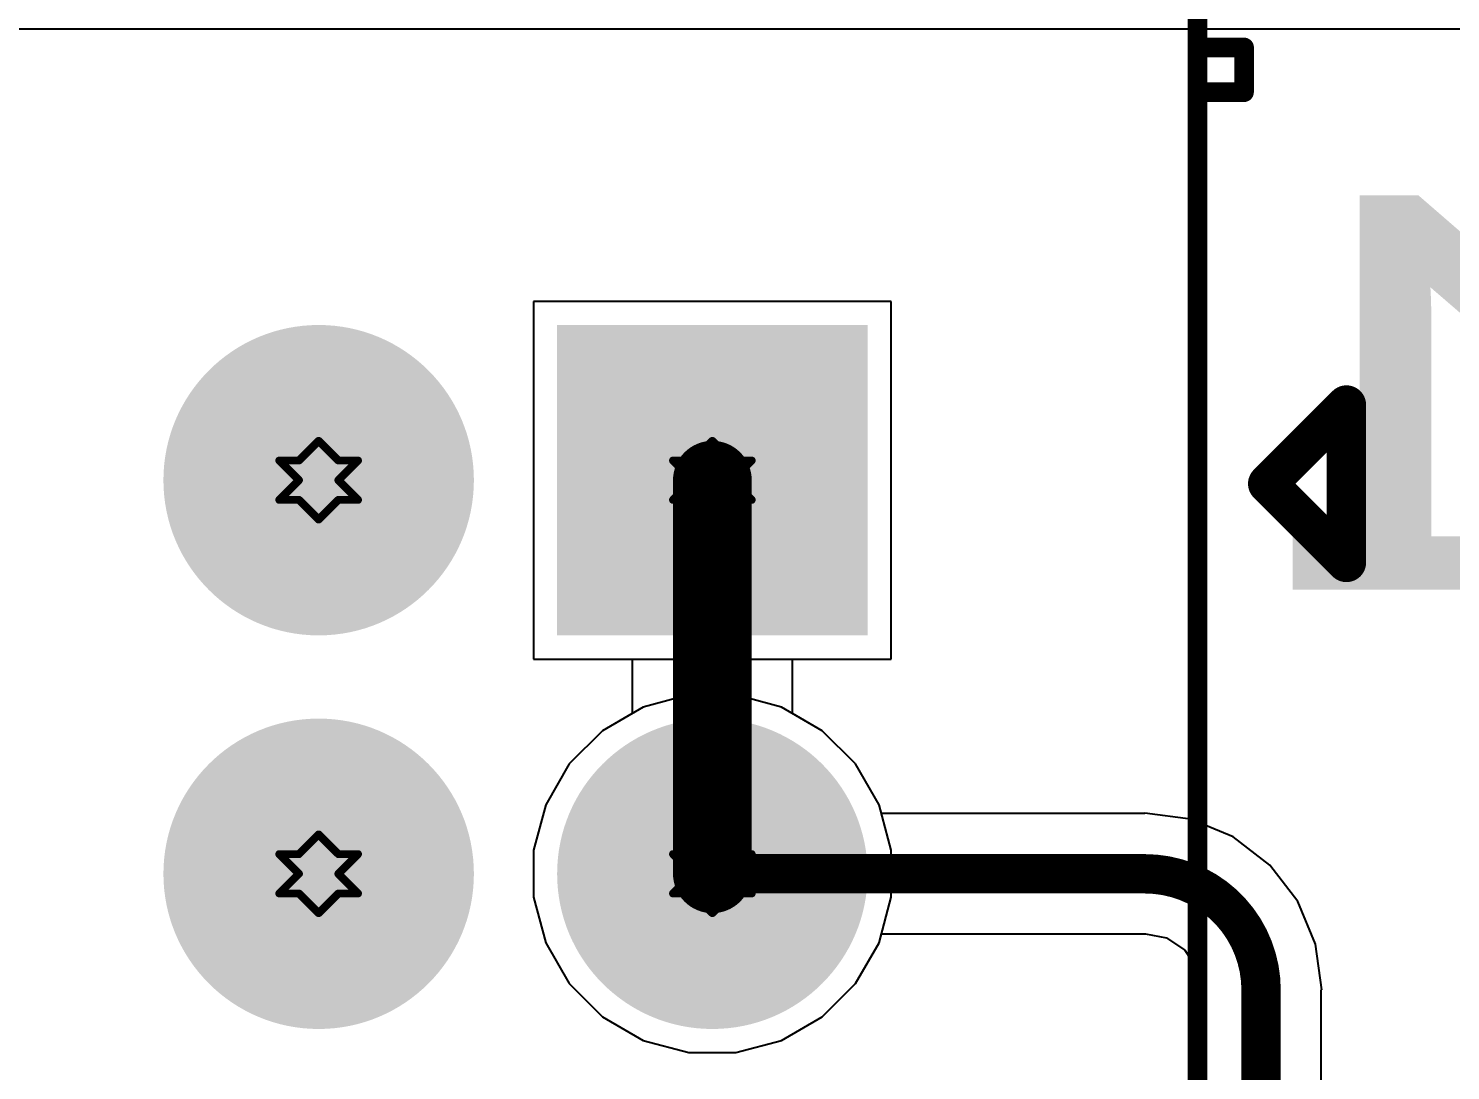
# Model space of a CAD drawing. Header units: inches. Extents: x -0.1 to 10.2, y 0 to 6.5.
# Drawn here: x 0.3562 to 0.7174, y 2.5654 to 2.8301 of the extents above; entities that cross this region are included whole.
import ezdxf

# ---------------------------------------------------------------- set-up
doc = ezdxf.new("R2010")
doc.units = ezdxf.units.IN
doc.header["$MEASUREMENT"] = 0
for name, color, linetype in [('Bottom Layer', 5, 'Continuous'), ('Bottom Overlay', 54, 'Continuous'), ('Bottom Solder', 6, 'Continuous'), ('Drill Drawing', 1, 'Continuous'), ('Multi-Layer', 9, 'Continuous'), ('Pad Holes', 156, 'Continuous'), ('Top Layer', 1, 'Continuous'), ('Top Solder', 216, 'Continuous')]:
    doc.layers.add(name, color=color, linetype=linetype)
doc.styles.add('Calibri_Bold', font='', dxfattribs={"height": 0.2})
doc.styles.get('Calibri_Bold').set_extended_font_data('Calibri', bold=True)

# ---------------------------------------------------------------- blocks, each defined once
blk = doc.blocks.new('X9555WV_2_12_6TV01_B_57')
at = {"layer": 'Bottom Layer'}
blk.add_hatch(color=5, dxfattribs=at).paths.add_polyline_path([(-0.51457, 0.08543), (-0.51457, 0.01456), (-0.58544, 0.01456), (-0.58544, 0.08543)])
h = blk.add_hatch(color=5, dxfattribs=at)
edge = h.paths.add_edge_path()
edge.add_arc((-0.45, 0.05), 0.03543, 0, 360)
h = blk.add_hatch(color=5, dxfattribs=at)
edge = h.paths.add_edge_path()
edge.add_arc((-0.55, -0.05), 0.03543, 0, 360)
h = blk.add_hatch(color=5, dxfattribs=at)
edge = h.paths.add_edge_path()
edge.add_arc((-0.45, -0.05), 0.03543, 0, 360)
at = {"layer": 'Bottom Solder'}
blk.add_hatch(color=6, dxfattribs=at).paths.add_polyline_path([(-0.51057, 0.08943), (-0.51057, 0.01056), (-0.58944, 0.01056), (-0.58944, 0.08943)])
h = blk.add_hatch(color=6, dxfattribs=at)
edge = h.paths.add_edge_path()
edge.add_arc((-0.45, 0.05), 0.03943, 0, 360)
h = blk.add_hatch(color=6, dxfattribs=at)
edge = h.paths.add_edge_path()
edge.add_arc((-0.55, -0.05), 0.03943, 0, 360)
h = blk.add_hatch(color=6, dxfattribs=at)
edge = h.paths.add_edge_path()
edge.add_arc((-0.45, -0.05), 0.03943, 0, 360)
at = {"layer": 'Multi-Layer'}
blk.add_hatch(color=9, dxfattribs=at).paths.add_polyline_path([(-0.51457, 0.08543), (-0.51457, 0.01456), (-0.58544, 0.01456), (-0.58544, 0.08543)])
h = blk.add_hatch(color=9, dxfattribs=at)
edge = h.paths.add_edge_path()
edge.add_arc((-0.45, 0.05), 0.03543, 0, 360)
h = blk.add_hatch(color=9, dxfattribs=at)
edge = h.paths.add_edge_path()
edge.add_arc((-0.55, -0.05), 0.03543, 0, 360)
h = blk.add_hatch(color=9, dxfattribs=at)
edge = h.paths.add_edge_path()
edge.add_arc((-0.45, -0.05), 0.03543, 0, 360)
at = {"layer": 'Pad Holes'}
h = blk.add_hatch(color=7, dxfattribs=at)
edge = h.paths.add_edge_path()
edge.add_arc((-0.55, 0.05), 0.02165, 0, 360)
h = blk.add_hatch(color=7, dxfattribs=at)
edge = h.paths.add_edge_path()
edge.add_arc((-0.45, 0.05), 0.02165, 0, 360)
h = blk.add_hatch(color=7, dxfattribs=at)
edge = h.paths.add_edge_path()
edge.add_arc((-0.55, -0.05), 0.02165, 0, 360)
h = blk.add_hatch(color=7, dxfattribs=at)
edge = h.paths.add_edge_path()
edge.add_arc((-0.45, -0.05), 0.02165, 0, 360)
at = {"layer": 'Top Layer'}
blk.add_hatch(color=1, dxfattribs=at).paths.add_polyline_path([(-0.51457, 0.08543), (-0.51457, 0.01456), (-0.58544, 0.01456), (-0.58544, 0.08543)])
h = blk.add_hatch(color=1, dxfattribs=at)
edge = h.paths.add_edge_path()
edge.add_arc((-0.45, 0.05), 0.03543, 0, 360)
h = blk.add_hatch(color=1, dxfattribs=at)
edge = h.paths.add_edge_path()
edge.add_arc((-0.55, -0.05), 0.03543, 0, 360)
h = blk.add_hatch(color=1, dxfattribs=at)
edge = h.paths.add_edge_path()
edge.add_arc((-0.45, -0.05), 0.03543, 0, 360)
at = {"layer": 'Top Solder'}
blk.add_hatch(color=216, dxfattribs=at).paths.add_polyline_path([(-0.51057, 0.08943), (-0.51057, 0.01056), (-0.58944, 0.01056), (-0.58944, 0.08943)])
h = blk.add_hatch(color=216, dxfattribs=at)
edge = h.paths.add_edge_path()
edge.add_arc((-0.45, 0.05), 0.03943, 0, 360)
h = blk.add_hatch(color=216, dxfattribs=at)
edge = h.paths.add_edge_path()
edge.add_arc((-0.55, -0.05), 0.03943, 0, 360)
h = blk.add_hatch(color=216, dxfattribs=at)
edge = h.paths.add_edge_path()
edge.add_arc((-0.45, -0.05), 0.03943, 0, 360)
at = {"layer": 'Bottom Overlay'}
for points in [[(-0.5491, 0.19105, 0.01, 0.01, 0), (-0.5691, 0.21105, 0.01, 0.01, 0)], [(-0.5291, 0.21105, 0.01, 0.01, 0), (-0.5691, 0.21105, 0.01, 0.01, 0)], [(-0.5491, 0.19105, 0.01, 0.01, 0), (-0.5291, 0.21105, 0.01, 0.01, 0)], [(-0.65994, 0.17323, 0.005, 0.005, 0), (-0.65994, 0.18504, 0.005, 0.005, 0)], [(-0.64858, 0.18504, 0.005, 0.005, 0), (-0.65994, 0.18504, 0.005, 0.005, 0)], [(-0.64858, 0.17323, 0.005, 0.005, 0), (-0.64858, 0.18504, 0.005, 0.005, 0)], [(0.755, 0.17323, 0.005, 0.005, 0), (-0.755, 0.17323, 0.005, 0.005, 0)]]:
    blk.add_lwpolyline(points, format="xyseb", dxfattribs=at)
for points in [[(-0.5716, 0.21105, 0.005, 0.005, 1), (-0.5666, 0.21105, 0.005, 0.005, 1)], [(-0.5716, 0.21105, 0.005, 0.005, 1), (-0.5666, 0.21105, 0.005, 0.005, 1)], [(-0.5316, 0.21105, 0.005, 0.005, 1), (-0.5266, 0.21105, 0.005, 0.005, 1)], [(-0.5316, 0.21105, 0.005, 0.005, 1), (-0.5266, 0.21105, 0.005, 0.005, 1)], [(-0.5516, 0.19105, 0.005, 0.005, 1), (-0.5466, 0.19105, 0.005, 0.005, 1)], [(-0.5516, 0.19105, 0.005, 0.005, 1), (-0.5466, 0.19105, 0.005, 0.005, 1)], [(-0.66119, 0.18504, 0.0025, 0.0025, 1), (-0.65869, 0.18504, 0.0025, 0.0025, 1)], [(-0.66119, 0.18504, 0.0025, 0.0025, 1), (-0.65869, 0.18504, 0.0025, 0.0025, 1)], [(-0.64982, 0.18504, 0.0025, 0.0025, 1), (-0.64733, 0.18504, 0.0025, 0.0025, 1)], [(-0.64982, 0.18504, 0.0025, 0.0025, 1), (-0.64733, 0.18504, 0.0025, 0.0025, 1)], [(-0.66119, 0.17323, 0.0025, 0.0025, 1), (-0.65869, 0.17323, 0.0025, 0.0025, 1)], [(-0.64983, 0.17323, 0.0025, 0.0025, 1), (-0.64733, 0.17323, 0.0025, 0.0025, 1)]]:
    blk.add_lwpolyline(points, format="xyseb", close=True, dxfattribs=at)

msp = doc.modelspace()

# ---------------------------------------------------------------- linework, layer by layer
at = {"layer": 'Bottom Layer'}
for p, q in [((0.01529, 2.83), (4.42345, 2.83)), ((0.57535, 2.76079), (0.48448, 2.76079)), ((0.48448, 2.76079), (0.48448, 2.66992)), ((0.57535, 2.66992), (0.57535, 2.76079)), ((0.48448, 2.66992), (0.50953, 2.66992)), ((0.50953, 2.66992), (0.50953, 2.65605)), ((0.55031, 2.65604), (0.55031, 2.66992)), ((0.55031, 2.66992), (0.57535, 2.66992)), ((0.50953, 2.65605), (0.50202, 2.65171)), ((0.55781, 2.65171), (0.55031, 2.65604)), ((0.50202, 2.65171), (0.49356, 2.64325)), ((0.56627, 2.64325), (0.55781, 2.65171)), ((0.49356, 2.64325), (0.48758, 2.63289)), ((0.57225, 2.63289), (0.56627, 2.64325)), ((0.48758, 2.63289), (0.48448, 2.62134)), ((0.57286, 2.63065), (0.57225, 2.63289)), ((0.63976, 2.63065), (0.57286, 2.63065)), ((0.65139, 2.62921), (0.63976, 2.63074)), ((0.63976, 2.63074), (0.63976, 2.63065)), ((0.63976, 2.63065), (0.63976, 2.63065)), ((0.66222, 2.62472), (0.65139, 2.62921)), ((0.67152, 2.61758), (0.66222, 2.62472)), ((0.48448, 2.62134), (0.48448, 2.60937)), ((0.67866, 2.60828), (0.67152, 2.61758)), ((0.48448, 2.60937), (0.48758, 2.59782)), ((0.68314, 2.59745), (0.67866, 2.60828)), ((0.48758, 2.59782), (0.49356, 2.58746)), ((0.56627, 2.58746), (0.57225, 2.59782)), ((0.57225, 2.59782), (0.57286, 2.60006)), ((0.57286, 2.60006), (0.63976, 2.60006)), ((0.63976, 2.60006), (0.63994, 2.60009)), ((0.63994, 2.60009), (0.64524, 2.59904)), ((0.64524, 2.59904), (0.64988, 2.59594)), ((0.68468, 2.58583), (0.68314, 2.59745)), ((0.64988, 2.59594), (0.65298, 2.5913)), ((0.65298, 2.5913), (0.65403, 2.586)), ((0.49356, 2.58746), (0.50202, 2.579)), ((0.55781, 2.579), (0.56627, 2.58746)), ((0.65403, 2.586), (0.654, 2.58583)), ((0.654, 2.58583), (0.654, 1.46011)), ((0.68458, 1.45256), (0.68458, 2.58583)), ((0.68458, 2.58583), (0.68468, 2.58583)), ((0.50202, 2.579), (0.51238, 2.57302)), ((0.54745, 2.57302), (0.55781, 2.579)), ((0.51238, 2.57302), (0.52394, 2.56992)), ((0.5359, 2.56992), (0.54745, 2.57302)), ((0.52394, 2.56992), (0.5359, 2.56992))]:
    msp.add_line(p, q, dxfattribs=at)
for points in [[(0.52992, 2.61535, 0.02, 0.02, 0), (0.52992, 2.71535, 0.02, 0.02, 0)], [(0.52992, 2.61535, 0.01, 0.01, 0), (0.63976, 2.61535, 0.01, 0.01, 0)], [(0.52992, 2.61535, 0.01, 0.01, 0), (0.52992, 2.61535, 0.01, 0.01, 0)], [(0.63976, 2.61535, 0.01, 0.01, -0.414214), (0.66929, 2.58583, 0.01, 0.01, 0)], [(0.66929, 1.43701, 0.01, 0.01, 0), (0.66929, 2.58583, 0.01, 0.01, 0)]]:
    msp.add_lwpolyline(points, format="xyseb", dxfattribs=at)
for points in [[(0.52492, 2.71535, 0.01, 0.01, 1), (0.53492, 2.71535, 0.01, 0.01, 1)], [(0.52492, 2.61535, 0.01, 0.01, 1), (0.53492, 2.61535, 0.01, 0.01, 1)], [(0.52742, 2.61535, 0.005, 0.005, 1), (0.53242, 2.61535, 0.005, 0.005, 1)], [(0.52742, 2.61535, 0.005, 0.005, 1), (0.53242, 2.61535, 0.005, 0.005, 1)], [(0.52742, 2.61535, 0.005, 0.005, 1), (0.53242, 2.61535, 0.005, 0.005, 1)], [(0.63726, 2.61535, 0.005, 0.005, 1), (0.64226, 2.61535, 0.005, 0.005, 1)], [(0.63726, 2.61535, 0.005, 0.005, 1), (0.64226, 2.61535, 0.005, 0.005, 1)], [(0.66679, 2.58583, 0.005, 0.005, 1), (0.67179, 2.58583, 0.005, 0.005, 1)], [(0.66679, 2.58583, 0.005, 0.005, 1), (0.67179, 2.58583, 0.005, 0.005, 1)]]:
    msp.add_lwpolyline(points, format="xyseb", close=True, dxfattribs=at)
at = {"layer": 'Drill Drawing'}
for points in [[(0.42492, 2.72035, 0.002, 0.002, 0), (0.42992, 2.72535, 0.002, 0.002, 0)], [(0.42992, 2.72535, 0.002, 0.002, 0), (0.43492, 2.72035, 0.002, 0.002, 0)], [(0.52492, 2.72035, 0.002, 0.002, 0), (0.52992, 2.72535, 0.002, 0.002, 0)], [(0.52992, 2.72535, 0.002, 0.002, 0), (0.53492, 2.72035, 0.002, 0.002, 0)], [(0.41992, 2.72035, 0.002, 0.002, 0), (0.42492, 2.71535, 0.002, 0.002, 0)], [(0.41992, 2.72035, 0.002, 0.002, 0), (0.42492, 2.72035, 0.002, 0.002, 0)], [(0.43492, 2.72035, 0.002, 0.002, 0), (0.43992, 2.72035, 0.002, 0.002, 0)], [(0.43492, 2.71535, 0.002, 0.002, 0), (0.43992, 2.72035, 0.002, 0.002, 0)], [(0.51992, 2.72035, 0.002, 0.002, 0), (0.52492, 2.71535, 0.002, 0.002, 0)], [(0.51992, 2.72035, 0.002, 0.002, 0), (0.52492, 2.72035, 0.002, 0.002, 0)], [(0.53492, 2.72035, 0.002, 0.002, 0), (0.53992, 2.72035, 0.002, 0.002, 0)], [(0.53492, 2.71535, 0.002, 0.002, 0), (0.53992, 2.72035, 0.002, 0.002, 0)], [(0.41992, 2.71035, 0.002, 0.002, 0), (0.42492, 2.71535, 0.002, 0.002, 0)], [(0.43492, 2.71535, 0.002, 0.002, 0), (0.43992, 2.71035, 0.002, 0.002, 0)], [(0.51992, 2.71035, 0.002, 0.002, 0), (0.52492, 2.71535, 0.002, 0.002, 0)], [(0.53492, 2.71535, 0.002, 0.002, 0), (0.53992, 2.71035, 0.002, 0.002, 0)], [(0.41992, 2.71035, 0.002, 0.002, 0), (0.42492, 2.71035, 0.002, 0.002, 0)], [(0.42492, 2.71035, 0.002, 0.002, 0), (0.42992, 2.70535, 0.002, 0.002, 0)], [(0.42992, 2.70535, 0.002, 0.002, 0), (0.43492, 2.71035, 0.002, 0.002, 0)], [(0.43492, 2.71035, 0.002, 0.002, 0), (0.43992, 2.71035, 0.002, 0.002, 0)], [(0.51992, 2.71035, 0.002, 0.002, 0), (0.52492, 2.71035, 0.002, 0.002, 0)], [(0.52492, 2.71035, 0.002, 0.002, 0), (0.52992, 2.70535, 0.002, 0.002, 0)], [(0.52992, 2.70535, 0.002, 0.002, 0), (0.53492, 2.71035, 0.002, 0.002, 0)], [(0.53492, 2.71035, 0.002, 0.002, 0), (0.53992, 2.71035, 0.002, 0.002, 0)], [(0.42492, 2.62035, 0.002, 0.002, 0), (0.42992, 2.62535, 0.002, 0.002, 0)], [(0.42992, 2.62535, 0.002, 0.002, 0), (0.43492, 2.62035, 0.002, 0.002, 0)], [(0.52492, 2.62035, 0.002, 0.002, 0), (0.52992, 2.62535, 0.002, 0.002, 0)], [(0.52992, 2.62535, 0.002, 0.002, 0), (0.53492, 2.62035, 0.002, 0.002, 0)], [(0.41992, 2.62035, 0.002, 0.002, 0), (0.42492, 2.61535, 0.002, 0.002, 0)], [(0.41992, 2.62035, 0.002, 0.002, 0), (0.42492, 2.62035, 0.002, 0.002, 0)], [(0.43492, 2.62035, 0.002, 0.002, 0), (0.43992, 2.62035, 0.002, 0.002, 0)], [(0.43492, 2.61535, 0.002, 0.002, 0), (0.43992, 2.62035, 0.002, 0.002, 0)], [(0.51992, 2.62035, 0.002, 0.002, 0), (0.52492, 2.61535, 0.002, 0.002, 0)], [(0.51992, 2.62035, 0.002, 0.002, 0), (0.52492, 2.62035, 0.002, 0.002, 0)], [(0.53492, 2.62035, 0.002, 0.002, 0), (0.53992, 2.62035, 0.002, 0.002, 0)], [(0.53492, 2.61535, 0.002, 0.002, 0), (0.53992, 2.62035, 0.002, 0.002, 0)], [(0.41992, 2.61035, 0.002, 0.002, 0), (0.42492, 2.61535, 0.002, 0.002, 0)], [(0.43492, 2.61535, 0.002, 0.002, 0), (0.43992, 2.61035, 0.002, 0.002, 0)], [(0.51992, 2.61035, 0.002, 0.002, 0), (0.52492, 2.61535, 0.002, 0.002, 0)], [(0.53492, 2.61535, 0.002, 0.002, 0), (0.53992, 2.61035, 0.002, 0.002, 0)], [(0.41992, 2.61035, 0.002, 0.002, 0), (0.42492, 2.61035, 0.002, 0.002, 0)], [(0.42492, 2.61035, 0.002, 0.002, 0), (0.42992, 2.60535, 0.002, 0.002, 0)], [(0.42992, 2.60535, 0.002, 0.002, 0), (0.43492, 2.61035, 0.002, 0.002, 0)], [(0.43492, 2.61035, 0.002, 0.002, 0), (0.43992, 2.61035, 0.002, 0.002, 0)], [(0.51992, 2.61035, 0.002, 0.002, 0), (0.52492, 2.61035, 0.002, 0.002, 0)], [(0.52492, 2.61035, 0.002, 0.002, 0), (0.52992, 2.60535, 0.002, 0.002, 0)], [(0.52992, 2.60535, 0.002, 0.002, 0), (0.53492, 2.61035, 0.002, 0.002, 0)], [(0.53492, 2.61035, 0.002, 0.002, 0), (0.53992, 2.61035, 0.002, 0.002, 0)]]:
    msp.add_lwpolyline(points, format="xyseb", dxfattribs=at)
for points in [[(0.42942, 2.72535, 0.001, 0.001, 1), (0.43042, 2.72535, 0.001, 0.001, 1)], [(0.42942, 2.72535, 0.001, 0.001, 1), (0.43042, 2.72535, 0.001, 0.001, 1)], [(0.52942, 2.72535, 0.001, 0.001, 1), (0.53042, 2.72535, 0.001, 0.001, 1)], [(0.52942, 2.72535, 0.001, 0.001, 1), (0.53042, 2.72535, 0.001, 0.001, 1)], [(0.41942, 2.72035, 0.001, 0.001, 1), (0.42042, 2.72035, 0.001, 0.001, 1)], [(0.41942, 2.72035, 0.001, 0.001, 1), (0.42042, 2.72035, 0.001, 0.001, 1)], [(0.42442, 2.72035, 0.001, 0.001, 1), (0.42542, 2.72035, 0.001, 0.001, 1)], [(0.42442, 2.72035, 0.001, 0.001, 1), (0.42542, 2.72035, 0.001, 0.001, 1)], [(0.43442, 2.72035, 0.001, 0.001, 1), (0.43542, 2.72035, 0.001, 0.001, 1)], [(0.43442, 2.72035, 0.001, 0.001, 1), (0.43542, 2.72035, 0.001, 0.001, 1)], [(0.43942, 2.72035, 0.001, 0.001, 1), (0.44042, 2.72035, 0.001, 0.001, 1)], [(0.43942, 2.72035, 0.001, 0.001, 1), (0.44042, 2.72035, 0.001, 0.001, 1)], [(0.51942, 2.72035, 0.001, 0.001, 1), (0.52042, 2.72035, 0.001, 0.001, 1)], [(0.51942, 2.72035, 0.001, 0.001, 1), (0.52042, 2.72035, 0.001, 0.001, 1)], [(0.52442, 2.72035, 0.001, 0.001, 1), (0.52542, 2.72035, 0.001, 0.001, 1)], [(0.52442, 2.72035, 0.001, 0.001, 1), (0.52542, 2.72035, 0.001, 0.001, 1)], [(0.53442, 2.72035, 0.001, 0.001, 1), (0.53542, 2.72035, 0.001, 0.001, 1)], [(0.53442, 2.72035, 0.001, 0.001, 1), (0.53542, 2.72035, 0.001, 0.001, 1)], [(0.53942, 2.72035, 0.001, 0.001, 1), (0.54042, 2.72035, 0.001, 0.001, 1)], [(0.53942, 2.72035, 0.001, 0.001, 1), (0.54042, 2.72035, 0.001, 0.001, 1)], [(0.42442, 2.71535, 0.001, 0.001, 1), (0.42542, 2.71535, 0.001, 0.001, 1)], [(0.42442, 2.71535, 0.001, 0.001, 1), (0.42542, 2.71535, 0.001, 0.001, 1)], [(0.43442, 2.71535, 0.001, 0.001, 1), (0.43542, 2.71535, 0.001, 0.001, 1)], [(0.43442, 2.71535, 0.001, 0.001, 1), (0.43542, 2.71535, 0.001, 0.001, 1)], [(0.52442, 2.71535, 0.001, 0.001, 1), (0.52542, 2.71535, 0.001, 0.001, 1)], [(0.52442, 2.71535, 0.001, 0.001, 1), (0.52542, 2.71535, 0.001, 0.001, 1)], [(0.53442, 2.71535, 0.001, 0.001, 1), (0.53542, 2.71535, 0.001, 0.001, 1)], [(0.53442, 2.71535, 0.001, 0.001, 1), (0.53542, 2.71535, 0.001, 0.001, 1)], [(0.41942, 2.71035, 0.001, 0.001, 1), (0.42042, 2.71035, 0.001, 0.001, 1)], [(0.41942, 2.71035, 0.001, 0.001, 1), (0.42042, 2.71035, 0.001, 0.001, 1)], [(0.42442, 2.71035, 0.001, 0.001, 1), (0.42542, 2.71035, 0.001, 0.001, 1)], [(0.42442, 2.71035, 0.001, 0.001, 1), (0.42542, 2.71035, 0.001, 0.001, 1)], [(0.43442, 2.71035, 0.001, 0.001, 1), (0.43542, 2.71035, 0.001, 0.001, 1)], [(0.43442, 2.71035, 0.001, 0.001, 1), (0.43542, 2.71035, 0.001, 0.001, 1)], [(0.43942, 2.71035, 0.001, 0.001, 1), (0.44042, 2.71035, 0.001, 0.001, 1)], [(0.43942, 2.71035, 0.001, 0.001, 1), (0.44042, 2.71035, 0.001, 0.001, 1)], [(0.51942, 2.71035, 0.001, 0.001, 1), (0.52042, 2.71035, 0.001, 0.001, 1)], [(0.51942, 2.71035, 0.001, 0.001, 1), (0.52042, 2.71035, 0.001, 0.001, 1)], [(0.52442, 2.71035, 0.001, 0.001, 1), (0.52542, 2.71035, 0.001, 0.001, 1)], [(0.52442, 2.71035, 0.001, 0.001, 1), (0.52542, 2.71035, 0.001, 0.001, 1)], [(0.53442, 2.71035, 0.001, 0.001, 1), (0.53542, 2.71035, 0.001, 0.001, 1)], [(0.53442, 2.71035, 0.001, 0.001, 1), (0.53542, 2.71035, 0.001, 0.001, 1)], [(0.53942, 2.71035, 0.001, 0.001, 1), (0.54042, 2.71035, 0.001, 0.001, 1)], [(0.53942, 2.71035, 0.001, 0.001, 1), (0.54042, 2.71035, 0.001, 0.001, 1)], [(0.42942, 2.70535, 0.001, 0.001, 1), (0.43042, 2.70535, 0.001, 0.001, 1)], [(0.42942, 2.70535, 0.001, 0.001, 1), (0.43042, 2.70535, 0.001, 0.001, 1)], [(0.52942, 2.70535, 0.001, 0.001, 1), (0.53042, 2.70535, 0.001, 0.001, 1)], [(0.52942, 2.70535, 0.001, 0.001, 1), (0.53042, 2.70535, 0.001, 0.001, 1)], [(0.42942, 2.62535, 0.001, 0.001, 1), (0.43042, 2.62535, 0.001, 0.001, 1)], [(0.42942, 2.62535, 0.001, 0.001, 1), (0.43042, 2.62535, 0.001, 0.001, 1)], [(0.52942, 2.62535, 0.001, 0.001, 1), (0.53042, 2.62535, 0.001, 0.001, 1)], [(0.52942, 2.62535, 0.001, 0.001, 1), (0.53042, 2.62535, 0.001, 0.001, 1)], [(0.41942, 2.62035, 0.001, 0.001, 1), (0.42042, 2.62035, 0.001, 0.001, 1)], [(0.41942, 2.62035, 0.001, 0.001, 1), (0.42042, 2.62035, 0.001, 0.001, 1)], [(0.42442, 2.62035, 0.001, 0.001, 1), (0.42542, 2.62035, 0.001, 0.001, 1)], [(0.42442, 2.62035, 0.001, 0.001, 1), (0.42542, 2.62035, 0.001, 0.001, 1)], [(0.43442, 2.62035, 0.001, 0.001, 1), (0.43542, 2.62035, 0.001, 0.001, 1)], [(0.43442, 2.62035, 0.001, 0.001, 1), (0.43542, 2.62035, 0.001, 0.001, 1)], [(0.43942, 2.62035, 0.001, 0.001, 1), (0.44042, 2.62035, 0.001, 0.001, 1)], [(0.43942, 2.62035, 0.001, 0.001, 1), (0.44042, 2.62035, 0.001, 0.001, 1)], [(0.51942, 2.62035, 0.001, 0.001, 1), (0.52042, 2.62035, 0.001, 0.001, 1)], [(0.51942, 2.62035, 0.001, 0.001, 1), (0.52042, 2.62035, 0.001, 0.001, 1)], [(0.52442, 2.62035, 0.001, 0.001, 1), (0.52542, 2.62035, 0.001, 0.001, 1)], [(0.52442, 2.62035, 0.001, 0.001, 1), (0.52542, 2.62035, 0.001, 0.001, 1)], [(0.53442, 2.62035, 0.001, 0.001, 1), (0.53542, 2.62035, 0.001, 0.001, 1)], [(0.53442, 2.62035, 0.001, 0.001, 1), (0.53542, 2.62035, 0.001, 0.001, 1)], [(0.53942, 2.62035, 0.001, 0.001, 1), (0.54042, 2.62035, 0.001, 0.001, 1)], [(0.53942, 2.62035, 0.001, 0.001, 1), (0.54042, 2.62035, 0.001, 0.001, 1)], [(0.42442, 2.61535, 0.001, 0.001, 1), (0.42542, 2.61535, 0.001, 0.001, 1)], [(0.42442, 2.61535, 0.001, 0.001, 1), (0.42542, 2.61535, 0.001, 0.001, 1)], [(0.43442, 2.61535, 0.001, 0.001, 1), (0.43542, 2.61535, 0.001, 0.001, 1)], [(0.43442, 2.61535, 0.001, 0.001, 1), (0.43542, 2.61535, 0.001, 0.001, 1)], [(0.52442, 2.61535, 0.001, 0.001, 1), (0.52542, 2.61535, 0.001, 0.001, 1)], [(0.52442, 2.61535, 0.001, 0.001, 1), (0.52542, 2.61535, 0.001, 0.001, 1)], [(0.53442, 2.61535, 0.001, 0.001, 1), (0.53542, 2.61535, 0.001, 0.001, 1)], [(0.53442, 2.61535, 0.001, 0.001, 1), (0.53542, 2.61535, 0.001, 0.001, 1)], [(0.41942, 2.61035, 0.001, 0.001, 1), (0.42042, 2.61035, 0.001, 0.001, 1)], [(0.41942, 2.61035, 0.001, 0.001, 1), (0.42042, 2.61035, 0.001, 0.001, 1)], [(0.42442, 2.61035, 0.001, 0.001, 1), (0.42542, 2.61035, 0.001, 0.001, 1)], [(0.42442, 2.61035, 0.001, 0.001, 1), (0.42542, 2.61035, 0.001, 0.001, 1)], [(0.43442, 2.61035, 0.001, 0.001, 1), (0.43542, 2.61035, 0.001, 0.001, 1)], [(0.43442, 2.61035, 0.001, 0.001, 1), (0.43542, 2.61035, 0.001, 0.001, 1)], [(0.43942, 2.61035, 0.001, 0.001, 1), (0.44042, 2.61035, 0.001, 0.001, 1)], [(0.43942, 2.61035, 0.001, 0.001, 1), (0.44042, 2.61035, 0.001, 0.001, 1)], [(0.51942, 2.61035, 0.001, 0.001, 1), (0.52042, 2.61035, 0.001, 0.001, 1)], [(0.51942, 2.61035, 0.001, 0.001, 1), (0.52042, 2.61035, 0.001, 0.001, 1)], [(0.52442, 2.61035, 0.001, 0.001, 1), (0.52542, 2.61035, 0.001, 0.001, 1)], [(0.52442, 2.61035, 0.001, 0.001, 1), (0.52542, 2.61035, 0.001, 0.001, 1)], [(0.53442, 2.61035, 0.001, 0.001, 1), (0.53542, 2.61035, 0.001, 0.001, 1)], [(0.53442, 2.61035, 0.001, 0.001, 1), (0.53542, 2.61035, 0.001, 0.001, 1)], [(0.53942, 2.61035, 0.001, 0.001, 1), (0.54042, 2.61035, 0.001, 0.001, 1)], [(0.53942, 2.61035, 0.001, 0.001, 1), (0.54042, 2.61035, 0.001, 0.001, 1)], [(0.42942, 2.60535, 0.001, 0.001, 1), (0.43042, 2.60535, 0.001, 0.001, 1)], [(0.42942, 2.60535, 0.001, 0.001, 1), (0.43042, 2.60535, 0.001, 0.001, 1)], [(0.52942, 2.60535, 0.001, 0.001, 1), (0.53042, 2.60535, 0.001, 0.001, 1)], [(0.52942, 2.60535, 0.001, 0.001, 1), (0.53042, 2.60535, 0.001, 0.001, 1)]]:
    msp.add_lwpolyline(points, format="xyseb", close=True, dxfattribs=at)
at = {"layer": 'Top Layer'}
for p, q in [((0.255, 2.83), (4.42532, 2.83)), ((0.57535, 2.76079), (0.48448, 2.76079)), ((0.48448, 2.76079), (0.48448, 2.66992)), ((0.57535, 2.66992), (0.57535, 2.76079)), ((0.48448, 2.66992), (0.57535, 2.66992)), ((0.52394, 2.66079), (0.51238, 2.65769)), ((0.5359, 2.66079), (0.52394, 2.66079)), ((0.54745, 2.65769), (0.5359, 2.66079)), ((0.51238, 2.65769), (0.50202, 2.65171)), ((0.55781, 2.65171), (0.54745, 2.65769)), ((0.50202, 2.65171), (0.49356, 2.64325)), ((0.56627, 2.64325), (0.55781, 2.65171)), ((0.49356, 2.64325), (0.48758, 2.63289)), ((0.57225, 2.63289), (0.56627, 2.64325)), ((0.48758, 2.63289), (0.48448, 2.62134)), ((0.57535, 2.62134), (0.57225, 2.63289)), ((0.48448, 2.62134), (0.48448, 2.60937)), ((0.57535, 2.60937), (0.57535, 2.62134)), ((0.48448, 2.60937), (0.48758, 2.59782)), ((0.57225, 2.59782), (0.57535, 2.60937)), ((0.48758, 2.59782), (0.49356, 2.58746)), ((0.56627, 2.58746), (0.57225, 2.59782)), ((0.49356, 2.58746), (0.50202, 2.579)), ((0.55781, 2.579), (0.56627, 2.58746)), ((0.50202, 2.579), (0.51238, 2.57302)), ((0.54745, 2.57302), (0.55781, 2.579)), ((0.51238, 2.57302), (0.52394, 2.56992)), ((0.5359, 2.56992), (0.54745, 2.57302)), ((0.52394, 2.56992), (0.5359, 2.56992))]:
    msp.add_line(p, q, dxfattribs=at)

# ---------------------------------------------------------------- block references
at = {"rotation": 270}
msp.add_blockref('X9555WV_2_12_6TV01_B_57', (0.47992, 2.16535), dxfattribs=at)

# ---------------------------------------------------------------- texts
at = {"layer": 'Bottom Overlay', "style": 'Calibri_Bold', "text_generation_flag": 2}
msp.add_text('1', height=0.1, dxfattribs=at).set_placement((0.74964, 2.68755))

doc.saveas('drawing.dxf')
